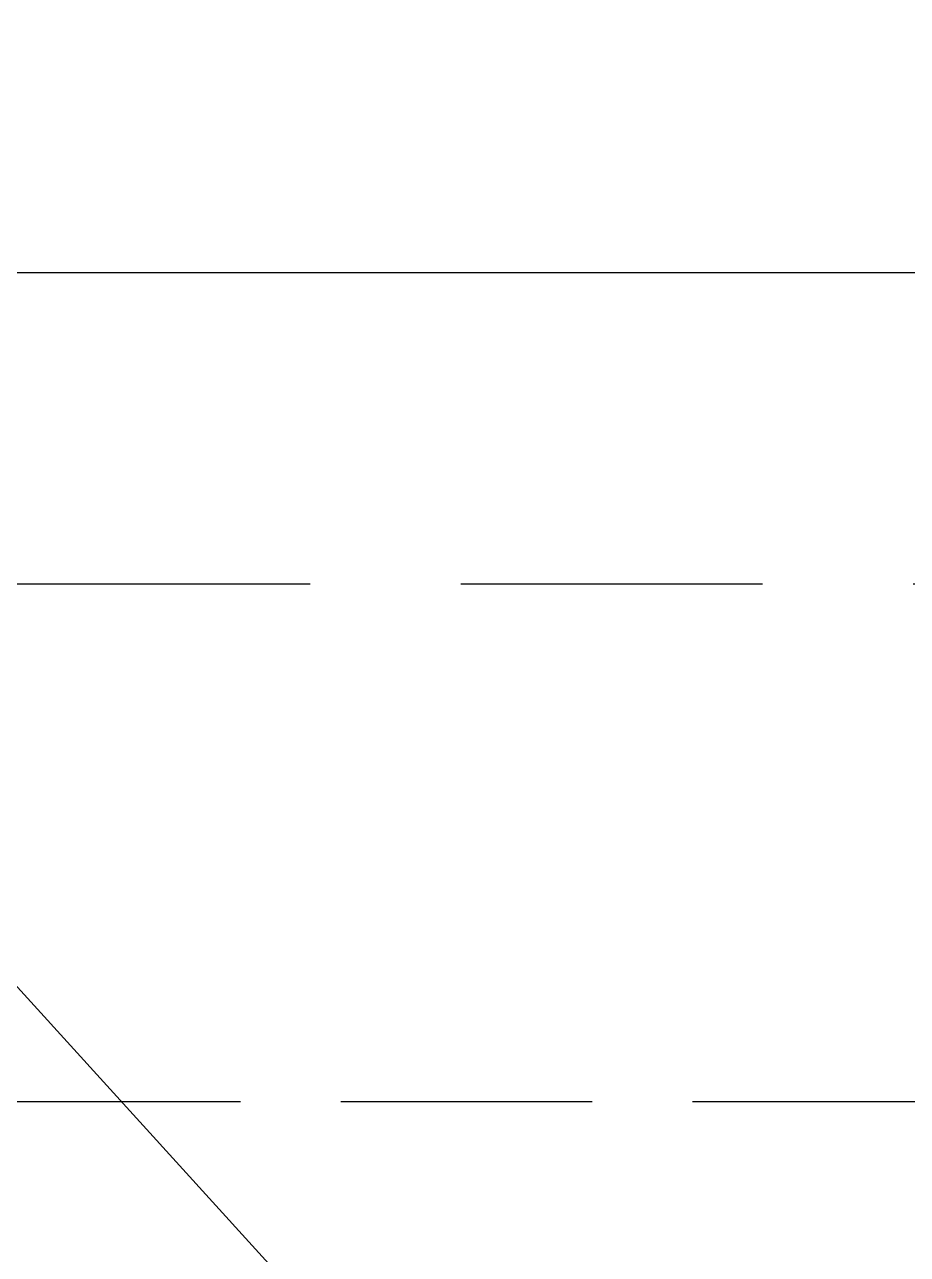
# Model space of a CAD drawing. Header units: millimetres. Extents: x 0 to 1390178, y 0 to 110113.
# Drawn here: x 478238 to 479116, y 22704 to 23927 of the extents above; entities that cross this region are included whole.
import ezdxf
from ezdxf.xclip import XClip

# ---------------------------------------------------------------- set-up
doc = ezdxf.new("R2010")
doc.units = ezdxf.units.MM
doc.header["$LTSCALE"] = 100
doc.header["$XCLIPFRAME"] = 0
for name, pattern in [('HID2', [3.5, 2.5, -1]), ('X - 평면도$0$CEN', [62, 60, -1, 0, -1]), ('X - 평면도$0$HID', [1.5, 1, -0.5])]:
    doc.linetypes.add(name, pattern=pattern)
doc.layers.get('DEFPOINTS').update_dxf_attribs({"color": 145})
for name, color, linetype in [('sm3', 3, 'HID2'), ('X - 평면도$0$AA-XXXX-CNTL', 1, 'X - 평면도$0$CEN'), ('X - 평면도$0$상부외곽선', 7, 'X - 평면도$0$HID')]:
    doc.layers.add(name, color=color, linetype=linetype)

# ---------------------------------------------------------------- blocks, each defined once
blk = doc.blocks.new('X - 평면도$0$1F PL')
at = {"layer": 'DEFPOINTS'}
blk.add_line((0, 0), (-19177.2, 21040.9), dxfattribs=at)
blk = doc.blocks.new('X - 평면도', base_point=(-475.4, -286.7))
at = {"layer": 'X - 평면도$0$AA-XXXX-CNTL'}
blk.add_line((657286.2, 39573.1), (718213.6, 39573.1), dxfattribs=at)
at = {"layer": 'X - 평면도$0$상부외곽선', "ltscale": 3}
blk.add_lwpolyline([(668022, 40573.1), (668022, 65723.1), (709572, 65723.1), (709572, 39263.1), (687212, 39263.1), (687212, 29123.1), (668022, 29123.1)], dxfattribs=at)
blk.add_blockref('X - 평면도$0$1F PL', (712639.2, 33202.2))

msp = doc.modelspace()

# ---------------------------------------------------------------- block references
ref = msp.add_blockref('X - 평면도', (-229725.3, -16179.1))
XClip(ref).set_block_clipping_path([(649249.9173510048, 15892.4063044181), (733249.9173510048, 75292.406304418)])

# ---------------------------------------------------------------- next in the draw order: linework, layer by layer
at = {"layer": 'sm3'}
msp.add_lwpolyline([(457552.7, 22856.3), (483424.3, 22856.3, 0.414214), (484424.3, 23856.3), (484424.3, 32582.3, 0.414214), (483424.3, 33582.3), (457552.7, 33582.3, 0.414214), (456552.7, 32582.3), (456552.7, 23856.3, 0.414214)], format="xyb", close=True, dxfattribs=at)

doc.saveas('drawing.dxf')
